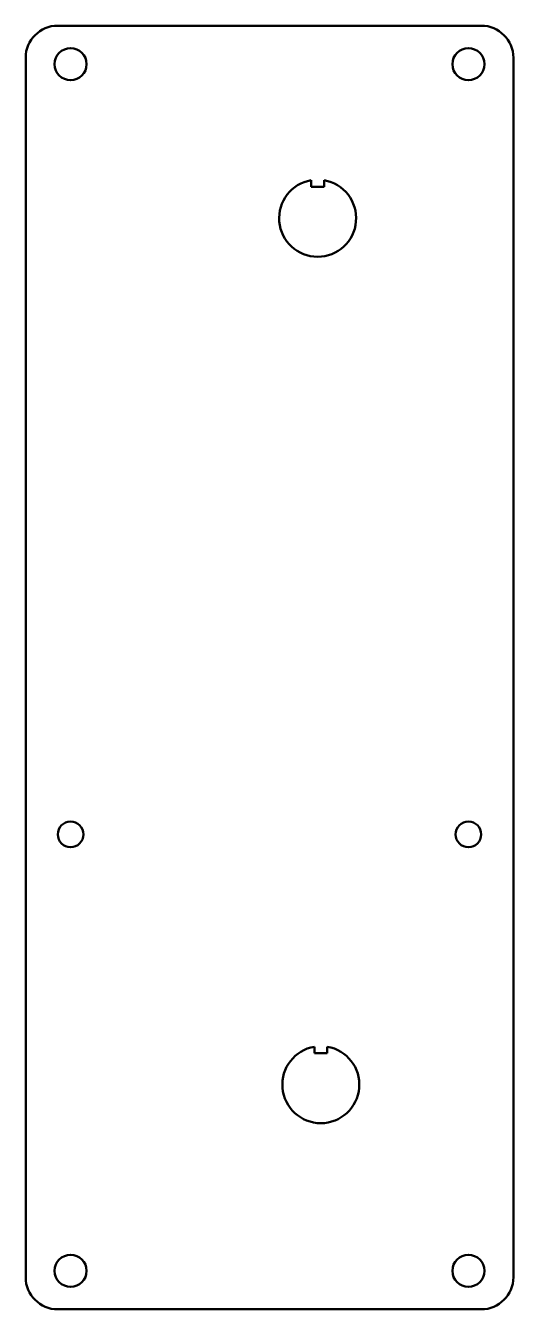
# Model space of a CAD drawing. Header units: millimetres. Extents: x 128 to 204, y 60 to 260.
import ezdxf

# ---------------------------------------------------------------- set-up
doc = ezdxf.new("R2010")
doc.units = ezdxf.units.MM
doc.header["$LTSCALE"] = 0.75
doc.layers.add('Visible', color=7, linetype='Continuous', lineweight=50)

msp = doc.modelspace()

# ---------------------------------------------------------------- linework, layer by layer
at = {"layer": 'Visible', "extrusion": (-1e-16, -1, 0)}
for p, q in [((198.531693, 259.501691), (132.531693, 259.501691)), ((127.531693, 254.501691), (127.531693, 64.501691)), ((203.531693, 64.501691), (203.531693, 254.501691)), ((172.031693, 235.417771), (172.031693, 234.417771)), ((172.031693, 234.417771), (174.031693, 234.417771)), ((174.031693, 234.417771), (174.031693, 235.417771)), ((172.531693, 100.417772), (172.531693, 99.417772)), ((174.531693, 99.417772), (174.531693, 100.417772)), ((172.531693, 99.417772), (174.531693, 99.417772)), ((132.531693, 59.501691), (198.531693, 59.501691))]:
    msp.add_line(p, q, dxfattribs=at)
at = {"layer": 'Visible', "extrusion": (0, 0, -1)}
for centre, radius in [((-134.531693, 253.501691), 2.5), ((-196.531693, 253.501691), 2.5), ((-134.531693, 133.501691), 2), ((-196.531693, 133.501691), 2), ((-134.531693, 65.501691), 2.5), ((-196.531693, 65.501691), 2.5)]:
    msp.add_circle(centre, radius, dxfattribs=at)
for centre, radius, start, end in [((-132.531693, 254.501691), 5, 0, 90), ((-198.531693, 254.501691), 5, 90, 180), ((-173.031693, 229.501691), 6, 99.594068, 80.405932), ((-173.531693, 94.501692), 6, 99.594068, 80.405932), ((-132.531693, 64.501691), 5, 270, 0), ((-198.531693, 64.501691), 5, 180, 270)]:
    msp.add_arc(centre, radius, start, end, dxfattribs=at)

doc.saveas('drawing.dxf')
